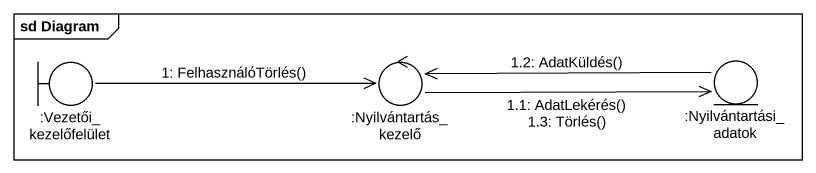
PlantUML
@startuml
mainframe sd Diagram
boundary ":Vezetői_kezelőfelület" as Vezetői_kezelőfelület
control ":Nyilvántartás_kezelő" as Nyilvántartás_kezelő
entity ":Nyilvántartási_adatok" as Nyilvántartási_adatok
Vezetői_kezelőfelület -right-> Nyilvántartás_kezelő : 1: FelhasználóTörlés()
Nyilvántartás_kezelő -right-> Nyilvántartási_adatok : 1.1: AdatLekérés()\n1.3: Törlés()
Nyilvántartási_adatok -left-> Nyilvántartás_kezelő : 1.2: AdatKüldés()
@enduml
